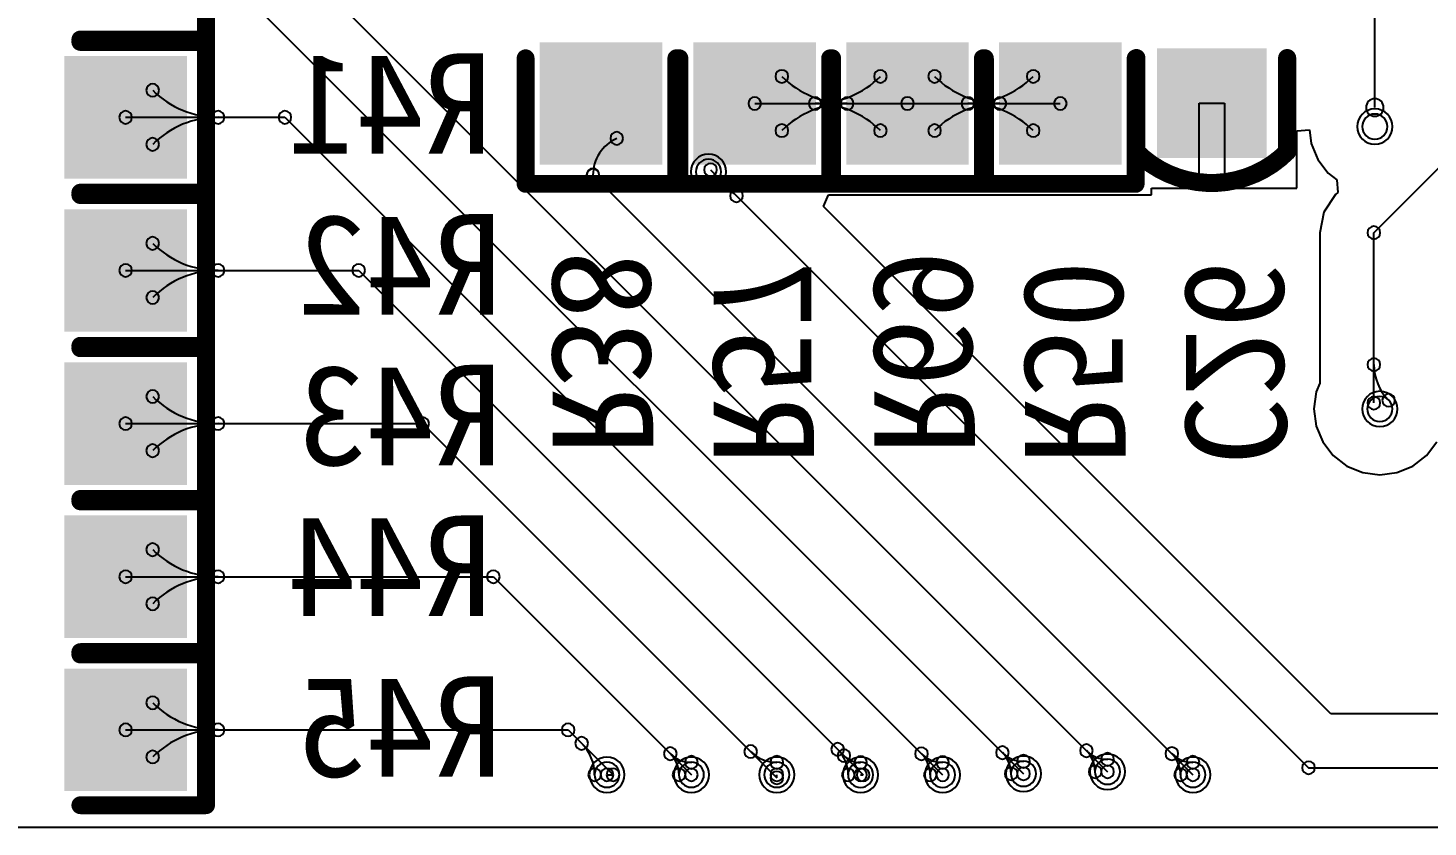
# Model space of a CAD drawing. Header units: inches. Extents: x 32166 to 66782, y 2386 to 7162.
# Drawn here: x 33365.8 to 33428.5, y 2886.6 to 2922.3 of the extents above; entities that cross this region are included whole.
import ezdxf

# ---------------------------------------------------------------- set-up
doc = ezdxf.new("R2010")
doc.units = ezdxf.units.IN
doc.header["$LTSCALE"] = 0.64311
doc.header["$MEASUREMENT"] = 0
for name, color, linetype in [('BOTTOMLAYER', 5, 'CONTINUOUS'), ('BOTTOMOVERLAY', 54, 'CONTINUOUS'), ('BOTTOMPASTE', 16, 'CONTINUOUS'), ('BOTTOMSOLDER', 6, 'CONTINUOUS'), ('KEEPOUTLAYER', 6, 'CONTINUOUS'), ('MULTILAYER', 9, 'CONTINUOUS')]:
    doc.layers.add(name, color=color, linetype=linetype)
doc.styles.get("Standard").update_dxf_attribs({"font": 'txt', "width": 0.8})

msp = doc.modelspace()

# ---------------------------------------------------------------- linework, layer by layer
at = {"layer": 'BOTTOMLAYER'}
for p, q in [((33371.067, 2932.115), (33414.153, 2889.029)), ((33426.078, 2913.168), (33443.447, 2930.537)), ((33426.123, 2918.774), (33426.123, 2928.404)), ((33374.136, 2925.194), (33410.391, 2888.939)), ((33398.358, 2918.954), (33405.198, 2918.954)), ((33405.198, 2918.954), (33412.038, 2918.954)), ((33418.25, 2915.164), (33418.25, 2918.965)), ((33418.25, 2918.965), (33419.393, 2918.965)), ((33419.393, 2918.965), (33419.393, 2915.164)), ((33370.188, 2918.336), (33377.322, 2918.336)), ((33377.322, 2918.336), (33406.768, 2888.89)), ((33422.622, 2917.735), (33423.192, 2917.772)), ((33422.622, 2915.164), (33422.622, 2917.735)), ((33423.192, 2917.772), (33423.273, 2917.156)), ((33423.273, 2917.156), (33423.568, 2916.444)), ((33423.568, 2916.444), (33424.037, 2915.833)), ((33391.113, 2915.759), (33417.978, 2888.894)), ((33396.378, 2915.984), (33423.153, 2889.209)), ((33424.037, 2915.833), (33424.421, 2915.538)), ((33424.421, 2915.538), (33424.458, 2914.968)), ((33401.441, 2914.34), (33401.66, 2914.868)), ((33401.66, 2914.868), (33416.124, 2914.868)), ((33416.124, 2914.868), (33416.124, 2915.164)), ((33416.124, 2915.164), (33418.25, 2915.164)), ((33419.393, 2915.164), (33422.622, 2915.164)), ((33424.368, 2914.878), (33423.844, 2914.093)), ((33424.458, 2914.968), (33424.368, 2914.878)), ((33424.154, 2891.627), (33401.441, 2914.34)), ((33423.844, 2914.093), (33423.66, 2913.168)), ((33423.66, 2913.168), (33423.66, 2906.43)), ((33426.078, 2905.543), (33426.078, 2913.168)), ((33370.188, 2911.478), (33380.625, 2911.478)), ((33380.625, 2911.478), (33403.213, 2888.89)), ((33423.66, 2906.43), (33423.497, 2906.038)), ((33423.497, 2906.038), (33423.397, 2905.274)), ((33423.397, 2905.274), (33423.497, 2904.511)), ((33370.188, 2904.62), (33383.487, 2904.62)), ((33383.487, 2904.62), (33399.347, 2888.76)), ((33423.497, 2904.511), (33423.792, 2903.799)), ((33423.792, 2903.799), (33424.261, 2903.188)), ((33428.433, 2903.188), (33428.902, 2903.799)), ((33424.261, 2903.188), (33424.872, 2902.719)), ((33427.822, 2902.719), (33428.433, 2903.188)), ((33424.872, 2902.719), (33425.583, 2902.425)), ((33425.583, 2902.425), (33426.347, 2902.324)), ((33426.347, 2902.324), (33427.111, 2902.425)), ((33427.111, 2902.425), (33427.822, 2902.719)), ((33370.188, 2897.762), (33386.654, 2897.762)), ((33386.654, 2897.762), (33395.522, 2888.894)), ((33459.088, 2891.627), (33424.154, 2891.627)), ((33370.188, 2890.904), (33390.003, 2890.904)), ((33390.003, 2890.904), (33392.013, 2888.894)), ((33423.153, 2889.209), (33466.488, 2889.209)), ((33391.742, 2888.894), (33392.013, 2888.894)), ((33399.347, 2888.76), (33399.347, 2888.894)), ((33403.096, 2888.89), (33403.213, 2888.89))]:
    msp.add_line(p, q, dxfattribs=at)
for centre, radius, start, end in [((33371.4, 2919.549), 0.286, 0, 180), ((33371.4, 2919.549), 0.286, 0, 180), ((33371.4, 2919.549), 0.286, 0, 180), ((33399.57, 2920.167), 0.286, 0, 180), ((33399.57, 2920.167), 0.286, 0, 180), ((33399.57, 2920.167), 0.286, 0, 180), ((33399.57, 2920.167), 0.286, 180, 0), ((33399.57, 2920.167), 0.286, 180, 0), ((33399.57, 2920.167), 0.286, 180, 0), ((33402.497, 2923.094), 4.139, 225, 270), ((33402.497, 2923.094), 4.139, 225, 270), ((33402.497, 2923.094), 4.139, 225, 270), ((33401.059, 2923.094), 4.139, 270, 315), ((33401.059, 2923.094), 4.139, 270, 315), ((33401.059, 2923.094), 4.139, 270, 315), ((33403.985, 2920.167), 0.286, 0, 180), ((33403.985, 2920.167), 0.286, 0, 180), ((33403.985, 2920.167), 0.286, 0, 180), ((33403.985, 2920.167), 0.286, 180, 0), ((33403.985, 2920.167), 0.286, 180, 0), ((33403.985, 2920.167), 0.286, 180, 0), ((33406.41, 2920.167), 0.286, 0, 180), ((33406.41, 2920.167), 0.286, 0, 180), ((33406.41, 2920.167), 0.286, 0, 180), ((33406.41, 2920.167), 0.286, 180, 0), ((33406.41, 2920.167), 0.286, 180, 0), ((33406.41, 2920.167), 0.286, 180, 0), ((33409.337, 2923.094), 4.139, 225, 270), ((33409.337, 2923.094), 4.139, 225, 270), ((33409.337, 2923.094), 4.139, 225, 270), ((33407.899, 2923.094), 4.139, 270, 315), ((33407.899, 2923.094), 4.139, 270, 315), ((33407.899, 2923.094), 4.139, 270, 315), ((33410.825, 2920.167), 0.286, 0, 180), ((33410.825, 2920.167), 0.286, 0, 180), ((33410.825, 2920.167), 0.286, 0, 180), ((33410.825, 2920.167), 0.286, 180, 0), ((33410.825, 2920.167), 0.286, 180, 0), ((33410.825, 2920.167), 0.286, 180, 0), ((33371.4, 2919.549), 0.286, 180, 0), ((33371.4, 2919.549), 0.286, 180, 0), ((33371.4, 2919.549), 0.286, 180, 0), ((33374.327, 2922.475), 4.139, 225, 270), ((33374.327, 2922.475), 4.139, 225, 270), ((33374.327, 2922.475), 4.139, 225, 270), ((33398.358, 2918.954), 0.286, 0, 180), ((33401.059, 2918.954), 0.286, 0, 180), ((33401.059, 2918.954), 0.286, 0, 180), ((33401.059, 2918.954), 0.286, 0, 180), ((33401.059, 2918.954), 0.286, 0, 180), ((33401.059, 2918.954), 0.286, 0, 180), ((33401.059, 2918.954), 0.286, 0, 180), ((33402.497, 2918.954), 0.286, 0, 180), ((33402.497, 2918.954), 0.286, 0, 180), ((33402.497, 2918.954), 0.286, 0, 180), ((33402.497, 2918.954), 0.286, 0, 180), ((33402.497, 2918.954), 0.286, 0, 180), ((33402.497, 2918.954), 0.286, 0, 180), ((33405.198, 2918.954), 0.286, 0, 180), ((33405.198, 2918.954), 0.286, 0, 180), ((33407.899, 2918.954), 0.286, 0, 180), ((33407.899, 2918.954), 0.286, 0, 180), ((33407.899, 2918.954), 0.286, 0, 180), ((33407.899, 2918.954), 0.286, 0, 180), ((33407.899, 2918.954), 0.286, 0, 180), ((33407.899, 2918.954), 0.286, 0, 180), ((33409.337, 2918.954), 0.286, 0, 180), ((33409.337, 2918.954), 0.286, 0, 180), ((33409.337, 2918.954), 0.286, 0, 180), ((33409.337, 2918.954), 0.286, 0, 180), ((33409.337, 2918.954), 0.286, 0, 180), ((33409.337, 2918.954), 0.286, 0, 180), ((33412.038, 2918.954), 0.286, 0, 180), ((33370.188, 2918.336), 0.286, 0, 180), ((33374.327, 2918.336), 0.286, 0, 180), ((33374.327, 2918.336), 0.286, 0, 180), ((33374.327, 2918.336), 0.286, 0, 180), ((33374.327, 2918.336), 0.286, 0, 180), ((33374.327, 2918.336), 0.286, 0, 180), ((33374.327, 2918.336), 0.286, 0, 180), ((33377.322, 2918.336), 0.286, 0, 180), ((33377.322, 2918.336), 0.286, 0, 180), ((33398.358, 2918.954), 0.286, 180, 0), ((33402.497, 2914.815), 4.139, 90, 135), ((33402.497, 2914.815), 4.139, 90, 135), ((33402.497, 2914.815), 4.139, 90, 135), ((33401.059, 2918.954), 0.286, 180, 0), ((33401.059, 2918.954), 0.286, 180, 0), ((33401.059, 2918.954), 0.286, 180, 0), ((33401.059, 2918.954), 0.286, 180, 0), ((33401.059, 2918.954), 0.286, 180, 0), ((33401.059, 2918.954), 0.286, 180, 0), ((33401.059, 2914.815), 4.139, 45, 90), ((33401.059, 2914.815), 4.139, 45, 90), ((33401.059, 2914.815), 4.139, 45, 90), ((33402.497, 2918.954), 0.286, 180, 0), ((33402.497, 2918.954), 0.286, 180, 0), ((33402.497, 2918.954), 0.286, 180, 0), ((33402.497, 2918.954), 0.286, 180, 0), ((33402.497, 2918.954), 0.286, 180, 0), ((33402.497, 2918.954), 0.286, 180, 0), ((33405.198, 2918.954), 0.286, 180, 0), ((33405.198, 2918.954), 0.286, 180, 0), ((33409.337, 2914.815), 4.139, 90, 135), ((33409.337, 2914.815), 4.139, 90, 135), ((33409.337, 2914.815), 4.139, 90, 135), ((33407.899, 2918.954), 0.286, 180, 0), ((33407.899, 2918.954), 0.286, 180, 0), ((33407.899, 2918.954), 0.286, 180, 0), ((33407.899, 2918.954), 0.286, 180, 0), ((33407.899, 2918.954), 0.286, 180, 0), ((33407.899, 2918.954), 0.286, 180, 0), ((33407.899, 2914.815), 4.139, 45, 90), ((33407.899, 2914.815), 4.139, 45, 90), ((33407.899, 2914.815), 4.139, 45, 90), ((33409.337, 2918.954), 0.286, 180, 0), ((33409.337, 2918.954), 0.286, 180, 0), ((33409.337, 2918.954), 0.286, 180, 0), ((33409.337, 2918.954), 0.286, 180, 0), ((33409.337, 2918.954), 0.286, 180, 0), ((33409.337, 2918.954), 0.286, 180, 0), ((33412.038, 2918.954), 0.286, 180, 0), ((33426.123, 2918.774), 0.394, 0, 180), ((33426.123, 2918.774), 0.394, 180, 0), ((33370.188, 2918.336), 0.286, 180, 0), ((33374.327, 2914.197), 4.139, 90, 135), ((33374.327, 2914.197), 4.139, 90, 135), ((33374.327, 2914.197), 4.139, 90, 135), ((33374.327, 2918.336), 0.286, 180, 0), ((33374.327, 2918.336), 0.286, 180, 0), ((33374.327, 2918.336), 0.286, 180, 0), ((33374.327, 2918.336), 0.286, 180, 0), ((33374.327, 2918.336), 0.286, 180, 0), ((33374.327, 2918.336), 0.286, 180, 0), ((33377.322, 2918.336), 0.286, 180, 0), ((33377.322, 2918.336), 0.286, 180, 0), ((33399.57, 2917.742), 0.286, 0, 180), ((33399.57, 2917.742), 0.286, 0, 180), ((33399.57, 2917.742), 0.286, 0, 180), ((33403.985, 2917.742), 0.286, 0, 180), ((33403.985, 2917.742), 0.286, 0, 180), ((33403.985, 2917.742), 0.286, 0, 180), ((33406.41, 2917.742), 0.286, 0, 180), ((33406.41, 2917.742), 0.286, 0, 180), ((33406.41, 2917.742), 0.286, 0, 180), ((33410.825, 2917.742), 0.286, 0, 180), ((33410.825, 2917.742), 0.286, 0, 180), ((33410.825, 2917.742), 0.286, 0, 180), ((33426.123, 2917.919), 0.562, 0, 180), ((33371.4, 2917.124), 0.286, 0, 180), ((33371.4, 2917.124), 0.286, 0, 180), ((33371.4, 2917.124), 0.286, 0, 180), ((33392.927, 2915.739), 1.814, 114.33714, 180.00014), ((33392.179, 2917.392), 0.286, 0, 180), ((33392.179, 2917.392), 0.286, 180, 0), ((33399.57, 2917.742), 0.286, 180, 0), ((33399.57, 2917.742), 0.286, 180, 0), ((33399.57, 2917.742), 0.286, 180, 0), ((33403.985, 2917.742), 0.286, 180, 0), ((33403.985, 2917.742), 0.286, 180, 0), ((33403.985, 2917.742), 0.286, 180, 0), ((33406.41, 2917.742), 0.286, 180, 0), ((33406.41, 2917.742), 0.286, 180, 0), ((33406.41, 2917.742), 0.286, 180, 0), ((33410.825, 2917.742), 0.286, 180, 0), ((33410.825, 2917.742), 0.286, 180, 0), ((33410.825, 2917.742), 0.286, 180, 0), ((33426.123, 2917.919), 0.562, 180, 0), ((33371.4, 2917.124), 0.286, 180, 0), ((33371.4, 2917.124), 0.286, 180, 0), ((33371.4, 2917.124), 0.286, 180, 0), ((33396.288, 2915.894), 0.562, 0, 180), ((33396.378, 2915.984), 0.286, 0, 180), ((33391.113, 2915.759), 0.286, 0, 180), ((33391.113, 2915.739), 0.286, 0, 180), ((33391.113, 2915.759), 0.286, 180, 0), ((33391.113, 2915.739), 0.286, 180, 0), ((33396.288, 2915.894), 0.562, 180, 0), ((33396.288, 2915.341), 0.286, 0, 180), ((33396.288, 2915.341), 0.286, 0, 180), ((33396.288, 2915.341), 0.286, 0, 180), ((33396.378, 2915.984), 0.286, 180, 0), ((33396.288, 2915.341), 0.286, 180, 0), ((33396.288, 2915.341), 0.286, 180, 0), ((33396.288, 2915.341), 0.286, 180, 0), ((33396.288, 2913.57), 1.771, 44.99975, 89.99975), ((33396.288, 2913.57), 1.771, 44.99975, 89.99975), ((33396.288, 2913.57), 1.771, 44.99975, 89.99975), ((33397.54, 2914.822), 0.286, 0, 180), ((33397.54, 2914.822), 0.286, 0, 180), ((33397.54, 2914.822), 0.286, 0, 180), ((33397.54, 2914.822), 0.286, 180, 0), ((33397.54, 2914.822), 0.286, 180, 0), ((33397.54, 2914.822), 0.286, 180, 0), ((33371.4, 2912.691), 0.286, 0, 180), ((33371.4, 2912.691), 0.286, 0, 180), ((33371.4, 2912.691), 0.286, 0, 180), ((33426.078, 2913.168), 0.286, 0, 180), ((33426.078, 2913.168), 0.286, 0, 180), ((33426.078, 2913.168), 0.286, 180, 0), ((33426.078, 2913.168), 0.286, 180, 0), ((33371.4, 2912.691), 0.286, 180, 0), ((33371.4, 2912.691), 0.286, 180, 0), ((33371.4, 2912.691), 0.286, 180, 0), ((33374.327, 2915.617), 4.139, 225, 270), ((33374.327, 2915.617), 4.139, 225, 270), ((33374.327, 2915.617), 4.139, 225, 270), ((33370.188, 2911.478), 0.286, 0, 180), ((33374.327, 2911.478), 0.286, 0, 180), ((33374.327, 2911.478), 0.286, 0, 180), ((33374.327, 2911.478), 0.286, 0, 180), ((33374.327, 2911.478), 0.286, 0, 180), ((33374.327, 2911.478), 0.286, 0, 180), ((33374.327, 2911.478), 0.286, 0, 180), ((33380.625, 2911.478), 0.286, 0, 180), ((33380.625, 2911.478), 0.286, 0, 180), ((33370.188, 2911.478), 0.286, 180, 0), ((33374.327, 2907.339), 4.139, 90, 135), ((33374.327, 2907.339), 4.139, 90, 135), ((33374.327, 2907.339), 4.139, 90, 135), ((33374.327, 2911.478), 0.286, 180, 0), ((33374.327, 2911.478), 0.286, 180, 0), ((33374.327, 2911.478), 0.286, 180, 0), ((33374.327, 2911.478), 0.286, 180, 0), ((33374.327, 2911.478), 0.286, 180, 0), ((33374.327, 2911.478), 0.286, 180, 0), ((33380.625, 2911.478), 0.286, 180, 0), ((33380.625, 2911.478), 0.286, 180, 0), ((33371.4, 2910.266), 0.286, 0, 180), ((33371.4, 2910.266), 0.286, 0, 180), ((33371.4, 2910.266), 0.286, 0, 180), ((33371.4, 2910.266), 0.286, 180, 0), ((33371.4, 2910.266), 0.286, 180, 0), ((33371.4, 2910.266), 0.286, 180, 0), ((33426.078, 2907.26), 0.286, 0, 180), ((33426.078, 2907.26), 0.286, 0, 180), ((33426.078, 2907.26), 0.286, 0, 180), ((33426.078, 2907.26), 0.286, 180, 0), ((33426.078, 2907.26), 0.286, 180, 0), ((33426.078, 2907.26), 0.286, 180, 0), ((33428.333, 2907.26), 2.255, 180.0002, 225.0002), ((33428.333, 2907.26), 2.255, 180.0002, 225.0002), ((33428.333, 2907.26), 2.255, 180.0002, 225.0002), ((33371.4, 2905.833), 0.286, 0, 180), ((33371.4, 2905.833), 0.286, 0, 180), ((33371.4, 2905.833), 0.286, 0, 180), ((33371.4, 2905.833), 0.286, 180, 0), ((33371.4, 2905.833), 0.286, 180, 0), ((33371.4, 2905.833), 0.286, 180, 0), ((33374.327, 2908.759), 4.139, 225, 270), ((33374.327, 2908.759), 4.139, 225, 270), ((33374.327, 2908.759), 4.139, 225, 270), ((33426.347, 2905.274), 0.562, 0, 180), ((33426.078, 2905.543), 0.286, 0, 180), ((33426.078, 2905.543), 0.286, 180, 0), ((33426.738, 2905.666), 0.286, 0, 180), ((33426.738, 2905.666), 0.286, 0, 180), ((33426.738, 2905.666), 0.286, 0, 180), ((33426.738, 2905.666), 0.286, 180, 0), ((33426.738, 2905.666), 0.286, 180, 0), ((33426.738, 2905.666), 0.286, 180, 0), ((33370.188, 2904.62), 0.286, 0, 180), ((33374.327, 2904.62), 0.286, 0, 180), ((33374.327, 2904.62), 0.286, 0, 180), ((33374.327, 2904.62), 0.286, 0, 180), ((33374.327, 2904.62), 0.286, 0, 180), ((33374.327, 2904.62), 0.286, 0, 180), ((33374.327, 2904.62), 0.286, 0, 180), ((33383.487, 2904.62), 0.286, 0, 180), ((33383.487, 2904.62), 0.286, 0, 180), ((33426.347, 2905.274), 0.562, 180, 0), ((33370.188, 2904.62), 0.286, 180, 0), ((33374.327, 2900.481), 4.139, 90, 135), ((33374.327, 2900.481), 4.139, 90, 135), ((33374.327, 2900.481), 4.139, 90, 135), ((33374.327, 2904.62), 0.286, 180, 0), ((33374.327, 2904.62), 0.286, 180, 0), ((33374.327, 2904.62), 0.286, 180, 0), ((33374.327, 2904.62), 0.286, 180, 0), ((33374.327, 2904.62), 0.286, 180, 0), ((33374.327, 2904.62), 0.286, 180, 0), ((33383.487, 2904.62), 0.286, 180, 0), ((33383.487, 2904.62), 0.286, 180, 0), ((33371.4, 2903.408), 0.286, 0, 180), ((33371.4, 2903.408), 0.286, 0, 180), ((33371.4, 2903.408), 0.286, 0, 180), ((33371.4, 2903.408), 0.286, 180, 0), ((33371.4, 2903.408), 0.286, 180, 0), ((33371.4, 2903.408), 0.286, 180, 0), ((33371.4, 2898.975), 0.286, 0, 180), ((33371.4, 2898.975), 0.286, 0, 180), ((33371.4, 2898.975), 0.286, 0, 180), ((33371.4, 2898.975), 0.286, 180, 0), ((33371.4, 2898.975), 0.286, 180, 0), ((33371.4, 2898.975), 0.286, 180, 0), ((33374.327, 2901.901), 4.139, 225, 270), ((33374.327, 2901.901), 4.139, 225, 270), ((33374.327, 2901.901), 4.139, 225, 270), ((33370.188, 2897.762), 0.286, 0, 180), ((33374.327, 2897.762), 0.286, 0, 180), ((33374.327, 2897.762), 0.286, 0, 180), ((33374.327, 2897.762), 0.286, 0, 180), ((33374.327, 2897.762), 0.286, 0, 180), ((33374.327, 2897.762), 0.286, 0, 180), ((33374.327, 2897.762), 0.286, 0, 180), ((33386.654, 2897.762), 0.286, 0, 180), ((33386.654, 2897.762), 0.286, 0, 180), ((33370.188, 2897.762), 0.286, 180, 0), ((33374.327, 2893.623), 4.139, 90, 135), ((33374.327, 2893.623), 4.139, 90, 135), ((33374.327, 2893.623), 4.139, 90, 135), ((33374.327, 2897.762), 0.286, 180, 0), ((33374.327, 2897.762), 0.286, 180, 0), ((33374.327, 2897.762), 0.286, 180, 0), ((33374.327, 2897.762), 0.286, 180, 0), ((33374.327, 2897.762), 0.286, 180, 0), ((33374.327, 2897.762), 0.286, 180, 0), ((33386.654, 2897.762), 0.286, 180, 0), ((33386.654, 2897.762), 0.286, 180, 0), ((33371.4, 2896.55), 0.286, 0, 180), ((33371.4, 2896.55), 0.286, 0, 180), ((33371.4, 2896.55), 0.286, 0, 180), ((33371.4, 2896.55), 0.286, 180, 0), ((33371.4, 2896.55), 0.286, 180, 0), ((33371.4, 2896.55), 0.286, 180, 0), ((33371.4, 2892.117), 0.286, 0, 180), ((33371.4, 2892.117), 0.286, 0, 180), ((33371.4, 2892.117), 0.286, 0, 180), ((33371.4, 2892.117), 0.286, 180, 0), ((33371.4, 2892.117), 0.286, 180, 0), ((33371.4, 2892.117), 0.286, 180, 0), ((33374.327, 2895.043), 4.139, 225, 270), ((33374.327, 2895.043), 4.139, 225, 270), ((33374.327, 2895.043), 4.139, 225, 270), ((33370.188, 2890.904), 0.286, 0, 180), ((33374.327, 2890.904), 0.286, 0, 180), ((33374.327, 2890.904), 0.286, 0, 180), ((33374.327, 2890.904), 0.286, 0, 180), ((33374.327, 2890.904), 0.286, 0, 180), ((33374.327, 2890.904), 0.286, 0, 180), ((33374.327, 2890.904), 0.286, 0, 180), ((33390.003, 2890.904), 0.286, 0, 180), ((33390.003, 2890.904), 0.286, 0, 180), ((33370.188, 2890.904), 0.286, 180, 0), ((33374.327, 2886.765), 4.139, 90, 135), ((33374.327, 2886.765), 4.139, 90, 135), ((33374.327, 2886.765), 4.139, 90, 135), ((33374.327, 2890.904), 0.286, 180, 0), ((33374.327, 2890.904), 0.286, 180, 0), ((33374.327, 2890.904), 0.286, 180, 0), ((33374.327, 2890.904), 0.286, 180, 0), ((33374.327, 2890.904), 0.286, 180, 0), ((33374.327, 2890.904), 0.286, 180, 0), ((33390.003, 2890.904), 0.286, 180, 0), ((33390.003, 2890.904), 0.286, 180, 0), ((33390.606, 2890.302), 0.286, 0, 180), ((33390.606, 2890.302), 0.286, 0, 180), ((33390.606, 2890.302), 0.286, 0, 180), ((33371.4, 2889.692), 0.286, 0, 180), ((33371.4, 2889.692), 0.286, 0, 180), ((33371.4, 2889.692), 0.286, 0, 180), ((33390.606, 2890.302), 0.286, 180, 0), ((33390.606, 2890.302), 0.286, 180, 0), ((33390.606, 2890.302), 0.286, 180, 0), ((33389.198, 2888.894), 1.99, 0.00024, 45.00024), ((33389.198, 2888.894), 1.99, 0.00024, 45.00024), ((33389.198, 2888.894), 1.99, 0.00024, 45.00024), ((33394.577, 2889.839), 0.286, 0, 180), ((33394.577, 2889.839), 0.286, 0, 180), ((33394.577, 2889.839), 0.286, 0, 180), ((33394.577, 2889.839), 0.286, 0, 180), ((33394.577, 2889.839), 0.286, 0, 180), ((33394.577, 2889.839), 0.286, 0, 180), ((33394.577, 2889.839), 0.286, 180, 0), ((33394.577, 2889.839), 0.286, 180, 0), ((33394.577, 2889.839), 0.286, 180, 0), ((33394.577, 2889.839), 0.286, 180, 0), ((33394.577, 2889.839), 0.286, 180, 0), ((33394.577, 2889.839), 0.286, 180, 0), ((33393.632, 2888.894), 1.336, 0.00037, 45.00037), ((33395.522, 2890.784), 1.336, 224.99963, 269.99963), ((33395.522, 2890.784), 1.336, 224.99963, 269.99963), ((33393.632, 2888.894), 1.336, 0.00037, 45.00037), ((33395.522, 2890.784), 1.336, 224.99963, 269.99963), ((33393.632, 2888.894), 1.336, 0.00037, 45.00037), ((33398.173, 2889.934), 0.286, 0, 180), ((33398.173, 2889.934), 0.286, 0, 180), ((33398.173, 2889.934), 0.286, 0, 180), ((33398.173, 2889.934), 0.286, 180, 0), ((33398.173, 2889.934), 0.286, 180, 0), ((33398.173, 2889.934), 0.286, 180, 0), ((33399.347, 2891.108), 1.66, 224.99995, 269.99995), ((33399.347, 2891.108), 1.66, 224.99995, 269.99995), ((33399.347, 2891.108), 1.66, 224.99995, 269.99995), ((33402.069, 2890.034), 0.286, 0, 180), ((33402.069, 2890.034), 0.286, 0, 180), ((33402.069, 2890.034), 0.286, 0, 180), ((33402.069, 2890.034), 0.286, 180, 0), ((33402.069, 2890.034), 0.286, 180, 0), ((33402.069, 2890.034), 0.286, 180, 0), ((33402.351, 2889.752), 0.286, 0, 180), ((33402.351, 2889.752), 0.286, 0, 180), ((33402.351, 2889.752), 0.286, 0, 180), ((33402.351, 2889.752), 0.286, 180, 0), ((33402.351, 2889.752), 0.286, 180, 0), ((33402.351, 2889.752), 0.286, 180, 0), ((33400.924, 2888.89), 1.619, 0.00003, 45.00003), ((33400.924, 2888.89), 1.619, 0.00003, 45.00003), ((33400.924, 2888.89), 1.619, 0.00003, 45.00003), ((33403.096, 2890.497), 1.054, 225.00049, 270.00049), ((33403.096, 2890.497), 1.054, 225.00049, 270.00049), ((33403.096, 2890.497), 1.054, 225.00049, 270.00049), ((33405.823, 2889.835), 0.286, 0, 180), ((33405.823, 2889.835), 0.286, 0, 180), ((33405.823, 2889.835), 0.286, 0, 180), ((33405.823, 2889.835), 0.286, 0, 180), ((33405.823, 2889.835), 0.286, 0, 180), ((33405.823, 2889.835), 0.286, 0, 180), ((33405.823, 2889.835), 0.286, 180, 0), ((33405.823, 2889.835), 0.286, 180, 0), ((33405.823, 2889.835), 0.286, 180, 0), ((33405.823, 2889.835), 0.286, 180, 0), ((33405.823, 2889.835), 0.286, 180, 0), ((33405.823, 2889.835), 0.286, 180, 0), ((33404.879, 2888.89), 1.336, 0.00037, 45.00037), ((33406.768, 2890.78), 1.336, 224.99963, 269.99963), ((33406.768, 2890.78), 1.336, 224.99963, 269.99963), ((33404.879, 2888.89), 1.336, 0.00037, 45.00037), ((33406.768, 2890.78), 1.336, 224.99963, 269.99963), ((33404.879, 2888.89), 1.336, 0.00037, 45.00037), ((33409.446, 2889.884), 0.286, 0, 180), ((33409.446, 2889.884), 0.286, 0, 180), ((33409.446, 2889.884), 0.286, 0, 180), ((33409.446, 2889.884), 0.286, 0, 180), ((33409.446, 2889.884), 0.286, 0, 180), ((33409.446, 2889.884), 0.286, 0, 180), ((33409.446, 2889.884), 0.286, 180, 0), ((33409.446, 2889.884), 0.286, 180, 0), ((33409.446, 2889.884), 0.286, 180, 0), ((33409.446, 2889.884), 0.286, 180, 0), ((33409.446, 2889.884), 0.286, 180, 0), ((33409.446, 2889.884), 0.286, 180, 0), ((33408.501, 2888.939), 1.336, 0.00037, 45.00037), ((33410.391, 2890.829), 1.336, 224.99963, 269.99963), ((33410.391, 2890.829), 1.336, 224.99963, 269.99963), ((33408.501, 2888.939), 1.336, 0.00037, 45.00037), ((33410.391, 2890.829), 1.336, 224.99963, 269.99963), ((33408.501, 2888.939), 1.336, 0.00037, 45.00037), ((33410.391, 2889.493), 0.286, 0, 180), ((33410.391, 2889.493), 0.286, 0, 180), ((33410.391, 2889.493), 0.286, 0, 180), ((33413.208, 2889.974), 0.286, 0, 180), ((33413.208, 2889.974), 0.286, 0, 180), ((33413.208, 2889.974), 0.286, 0, 180), ((33413.208, 2889.974), 0.286, 0, 180), ((33413.208, 2889.974), 0.286, 0, 180), ((33413.208, 2889.974), 0.286, 0, 180), ((33413.208, 2889.974), 0.286, 180, 0), ((33413.208, 2889.974), 0.286, 180, 0), ((33413.208, 2889.974), 0.286, 180, 0), ((33413.208, 2889.974), 0.286, 180, 0), ((33413.208, 2889.974), 0.286, 180, 0), ((33413.208, 2889.974), 0.286, 180, 0), ((33412.263, 2889.029), 1.336, 0.00037, 45.00037), ((33414.153, 2890.919), 1.336, 224.99963, 269.99963), ((33414.153, 2890.919), 1.336, 224.99963, 269.99963), ((33412.263, 2889.029), 1.336, 0.00037, 45.00037), ((33414.153, 2890.919), 1.336, 224.99963, 269.99963), ((33412.263, 2889.029), 1.336, 0.00037, 45.00037), ((33414.153, 2889.583), 0.286, 0, 180), ((33414.153, 2889.583), 0.286, 0, 180), ((33414.153, 2889.583), 0.286, 0, 180), ((33417.033, 2889.839), 0.286, 0, 180), ((33417.033, 2889.839), 0.286, 0, 180), ((33417.033, 2889.839), 0.286, 0, 180), ((33417.033, 2889.839), 0.286, 0, 180), ((33417.033, 2889.839), 0.286, 180, 0), ((33417.033, 2889.839), 0.286, 180, 0), ((33417.033, 2889.839), 0.286, 180, 0), ((33417.033, 2889.839), 0.286, 180, 0), ((33417.978, 2890.784), 1.336, 224.99963, 269.99963), ((33416.088, 2888.894), 1.336, 0.00037, 45.00037), ((33417.978, 2890.784), 1.336, 224.99963, 269.99963), ((33416.088, 2888.894), 1.336, 0.00037, 45.00037), ((33371.4, 2889.692), 0.286, 180, 0), ((33371.4, 2889.692), 0.286, 180, 0), ((33371.4, 2889.692), 0.286, 180, 0), ((33391.189, 2888.894), 0.286, 0, 180), ((33391.189, 2888.894), 0.286, 0, 180), ((33391.189, 2888.894), 0.286, 0, 180), ((33391.742, 2888.894), 0.562, 0, 180), ((33391.742, 2888.894), 0.286, 0, 180), ((33392.013, 2888.894), 0.286, 0, 180), ((33392.013, 2888.894), 0.286, 0, 180), ((33394.968, 2888.894), 0.286, 0, 180), ((33394.968, 2888.894), 0.286, 0, 180), ((33394.968, 2888.894), 0.286, 0, 180), ((33395.522, 2888.894), 0.562, 0, 180), ((33395.522, 2889.448), 0.286, 0, 180), ((33395.522, 2889.448), 0.286, 0, 180), ((33395.522, 2889.448), 0.286, 0, 180), ((33395.522, 2889.448), 0.286, 180, 0), ((33395.522, 2889.448), 0.286, 180, 0), ((33395.522, 2889.448), 0.286, 180, 0), ((33395.522, 2888.894), 0.286, 0, 180), ((33399.347, 2888.894), 0.562, 0, 180), ((33399.347, 2889.448), 0.286, 0, 180), ((33399.347, 2889.448), 0.286, 0, 180), ((33399.347, 2889.448), 0.286, 0, 180), ((33399.347, 2889.448), 0.286, 180, 0), ((33399.347, 2889.448), 0.286, 180, 0), ((33399.347, 2889.448), 0.286, 180, 0), ((33399.347, 2888.894), 0.286, 0, 180), ((33402.543, 2888.89), 0.286, 0, 180), ((33402.543, 2888.89), 0.286, 0, 180), ((33402.543, 2888.89), 0.286, 0, 180), ((33403.096, 2888.89), 0.562, 0, 180), ((33403.096, 2889.443), 0.286, 0, 180), ((33403.096, 2889.443), 0.286, 0, 180), ((33403.096, 2889.443), 0.286, 0, 180), ((33403.096, 2889.443), 0.286, 180, 0), ((33403.096, 2889.443), 0.286, 180, 0), ((33403.096, 2889.443), 0.286, 180, 0), ((33403.096, 2888.89), 0.286, 0, 180), ((33403.213, 2888.89), 0.286, 0, 180), ((33403.213, 2888.89), 0.286, 0, 180), ((33406.215, 2888.89), 0.286, 0, 180), ((33406.215, 2888.89), 0.286, 0, 180), ((33406.215, 2888.89), 0.286, 0, 180), ((33406.768, 2888.89), 0.562, 0, 180), ((33406.768, 2889.443), 0.286, 0, 180), ((33406.768, 2889.443), 0.286, 0, 180), ((33406.768, 2889.443), 0.286, 0, 180), ((33406.768, 2889.443), 0.286, 180, 0), ((33406.768, 2889.443), 0.286, 180, 0), ((33406.768, 2889.443), 0.286, 180, 0), ((33406.768, 2888.89), 0.286, 0, 180), ((33409.837, 2888.939), 0.286, 0, 180), ((33409.837, 2888.939), 0.286, 0, 180), ((33409.837, 2888.939), 0.286, 0, 180), ((33410.391, 2888.939), 0.562, 0, 180), ((33410.391, 2889.493), 0.286, 180, 0), ((33410.391, 2889.493), 0.286, 180, 0), ((33410.391, 2889.493), 0.286, 180, 0), ((33410.391, 2888.939), 0.286, 0, 180), ((33413.599, 2889.029), 0.286, 0, 180), ((33413.599, 2889.029), 0.286, 0, 180), ((33413.599, 2889.029), 0.286, 0, 180), ((33414.153, 2889.029), 0.562, 0, 180), ((33414.153, 2889.583), 0.286, 180, 0), ((33414.153, 2889.583), 0.286, 180, 0), ((33414.153, 2889.583), 0.286, 180, 0), ((33414.153, 2889.029), 0.286, 0, 180), ((33417.424, 2888.894), 0.286, 0, 180), ((33417.424, 2888.894), 0.286, 0, 180), ((33417.978, 2888.894), 0.562, 0, 180), ((33417.978, 2889.448), 0.286, 0, 180), ((33417.978, 2889.448), 0.286, 0, 180), ((33417.978, 2889.448), 0.286, 180, 0), ((33417.978, 2889.448), 0.286, 180, 0), ((33417.978, 2888.894), 0.286, 0, 180), ((33423.153, 2889.209), 0.286, 0, 180), ((33423.153, 2889.209), 0.286, 0, 180), ((33423.153, 2889.209), 0.286, 180, 0), ((33423.153, 2889.209), 0.286, 180, 0), ((33391.189, 2888.894), 0.286, 180, 0), ((33391.189, 2888.894), 0.286, 180, 0), ((33391.189, 2888.894), 0.286, 180, 0), ((33391.742, 2888.894), 0.562, 180, 0), ((33391.742, 2888.894), 0.286, 180, 0), ((33392.013, 2888.894), 0.286, 180, 0), ((33392.013, 2888.894), 0.286, 180, 0), ((33394.968, 2888.894), 0.286, 180, 0), ((33394.968, 2888.894), 0.286, 180, 0), ((33394.968, 2888.894), 0.286, 180, 0), ((33395.522, 2888.894), 0.562, 180, 0), ((33395.522, 2888.894), 0.286, 180, 0), ((33399.347, 2888.894), 0.562, 180, 0), ((33399.347, 2888.76), 0.286, 0, 180), ((33399.347, 2888.76), 0.286, 0, 180), ((33399.347, 2888.894), 0.286, 180, 0), ((33399.347, 2888.76), 0.286, 180, 0), ((33399.347, 2888.76), 0.286, 180, 0), ((33402.543, 2888.89), 0.286, 180, 0), ((33402.543, 2888.89), 0.286, 180, 0), ((33402.543, 2888.89), 0.286, 180, 0), ((33403.096, 2888.89), 0.562, 180, 0), ((33403.096, 2888.89), 0.286, 180, 0), ((33403.213, 2888.89), 0.286, 180, 0), ((33403.213, 2888.89), 0.286, 180, 0), ((33406.215, 2888.89), 0.286, 180, 0), ((33406.215, 2888.89), 0.286, 180, 0), ((33406.215, 2888.89), 0.286, 180, 0), ((33406.768, 2888.89), 0.562, 180, 0), ((33406.768, 2888.89), 0.286, 180, 0), ((33409.837, 2888.939), 0.286, 180, 0), ((33409.837, 2888.939), 0.286, 180, 0), ((33409.837, 2888.939), 0.286, 180, 0), ((33410.391, 2888.939), 0.562, 180, 0), ((33410.391, 2888.939), 0.286, 180, 0), ((33413.599, 2889.029), 0.286, 180, 0), ((33413.599, 2889.029), 0.286, 180, 0), ((33413.599, 2889.029), 0.286, 180, 0), ((33414.153, 2889.029), 0.562, 180, 0), ((33414.153, 2889.029), 0.286, 180, 0), ((33417.424, 2888.894), 0.286, 180, 0), ((33417.424, 2888.894), 0.286, 180, 0), ((33417.978, 2888.894), 0.562, 180, 0), ((33417.978, 2888.894), 0.286, 180, 0)]:
    msp.add_arc(centre, radius, start, end, dxfattribs=at)
for points in [[(33389.187, 2921.24), (33389.187, 2916.668), (33393.759, 2921.24), (33393.759, 2916.668)], [(33400.644, 2916.668), (33400.644, 2921.24), (33396.072, 2916.668), (33396.072, 2921.24)], [(33407.484, 2916.668), (33407.484, 2921.24), (33402.912, 2916.668), (33402.912, 2921.24)], [(33414.324, 2916.668), (33414.324, 2921.24), (33409.752, 2916.668), (33409.752, 2921.24)], [(33367.902, 2916.05), (33372.474, 2916.05), (33367.902, 2920.622), (33372.474, 2920.622)], [(33416.821, 2920.964), (33416.821, 2916.964), (33420.822, 2920.964), (33420.822, 2916.964)], [(33367.902, 2909.192), (33372.474, 2909.192), (33367.902, 2913.764), (33372.474, 2913.764)], [(33367.902, 2902.334), (33372.474, 2902.334), (33367.902, 2906.906), (33372.474, 2906.906)], [(33367.902, 2895.476), (33372.474, 2895.476), (33367.902, 2900.048), (33372.474, 2900.048)], [(33367.902, 2888.618), (33372.474, 2888.618), (33367.902, 2893.19), (33372.474, 2893.19)]]:
    msp.add_solid(points, dxfattribs=at)
at = {"layer": 'BOTTOMOVERLAY'}
for points, const_width in [([(33373.788, 2921.819), (33373.788, 2928.569)], 0.8), ([(33368.163, 2921.819), (33373.788, 2921.819)], 0.8), ([(33368.163, 2921.711), (33373.788, 2921.711)], 0.8), ([(33373.788, 2914.961), (33373.788, 2921.711)], 0.8), ([(33388.098, 2915.354), (33388.098, 2920.979)], 0.8), ([(33394.848, 2915.354), (33394.848, 2920.979)], 0.8), ([(33394.983, 2915.354), (33394.983, 2920.979)], 0.8), ([(33401.733, 2915.354), (33401.733, 2920.979)], 0.8), ([(33401.823, 2920.979), (33401.823, 2915.354)], 0.8), ([(33408.573, 2920.979), (33408.573, 2915.354)], 0.8), ([(33408.663, 2920.979), (33408.663, 2915.354)], 0.8), ([(33415.413, 2920.979), (33415.413, 2915.354)], 0.8), ([(33415.446, 2916.792), (33415.446, 2920.989)], 0.81), ([(33422.196, 2916.792), (33422.196, 2920.989)], 0.81), ([(33388.098, 2915.354), (33394.848, 2915.354)], 0.8), ([(33394.983, 2915.354), (33401.733, 2915.354)], 0.8), ([(33408.573, 2915.354), (33401.823, 2915.354)], 0.8), ([(33415.413, 2915.354), (33408.663, 2915.354)], 0.8), ([(33368.163, 2914.961), (33373.788, 2914.961)], 0.8), ([(33368.163, 2914.853), (33373.788, 2914.853)], 0.8), ([(33373.788, 2908.103), (33373.788, 2914.853)], 0.8), ([(33368.163, 2908.103), (33373.788, 2908.103)], 0.8), ([(33368.163, 2907.995), (33373.788, 2907.995)], 0.8), ([(33373.788, 2901.245), (33373.788, 2907.995)], 0.8), ([(33368.163, 2901.245), (33373.788, 2901.245)], 0.8), ([(33368.163, 2901.137), (33373.788, 2901.137)], 0.8), ([(33373.788, 2894.387), (33373.788, 2901.137)], 0.8), ([(33368.163, 2894.387), (33373.788, 2894.387)], 0.8), ([(33368.163, 2894.279), (33373.788, 2894.279)], 0.8), ([(33373.788, 2887.529), (33373.788, 2894.279)], 0.8), ([(33368.163, 2887.529), (33373.788, 2887.529)], 0.8)]:
    msp.add_lwpolyline(points, dxfattribs=dict(at, const_width=const_width))
for points, const_width in [([(33368.163, 2921.619, 1), (33368.163, 2922.019, 1)], 0.4), ([(33368.163, 2921.511, 1), (33368.163, 2921.911, 1)], 0.4), ([(33373.788, 2921.619, 1), (33373.788, 2922.019, 1)], 0.4), ([(33373.788, 2921.619, 1), (33373.788, 2922.019, 1)], 0.4), ([(33373.788, 2921.511, 1), (33373.788, 2921.911, 1)], 0.4), ([(33373.788, 2921.511, 1), (33373.788, 2921.911, 1)], 0.4), ([(33387.898, 2920.979, 1), (33388.298, 2920.979, 1)], 0.4), ([(33394.648, 2920.979, 1), (33395.048, 2920.979, 1)], 0.4), ([(33395.183, 2920.979, 1), (33394.783, 2920.979, 1)], 0.4), ([(33401.933, 2920.979, 1), (33401.533, 2920.979, 1)], 0.4), ([(33402.023, 2920.979, 1), (33401.623, 2920.979, 1)], 0.4), ([(33408.773, 2920.979, 1), (33408.373, 2920.979, 1)], 0.4), ([(33408.863, 2920.979, 1), (33408.463, 2920.979, 1)], 0.4), ([(33415.613, 2920.979, 1), (33415.213, 2920.979, 1)], 0.4), ([(33415.244, 2920.989, 1), (33415.649, 2920.989, 1)], 0.405), ([(33421.994, 2920.989, 1), (33422.399, 2920.989, 1)], 0.405), ([(33415.244, 2916.792, 1), (33415.649, 2916.792, 1)], 0.405), ([(33415.244, 2916.792, 1), (33415.649, 2916.792, 1)], 0.405), ([(33421.994, 2916.792, 1), (33422.399, 2916.792, 1)], 0.405), ([(33421.994, 2916.792, 1), (33422.399, 2916.792, 1)], 0.405), ([(33387.898, 2915.354, 1), (33388.298, 2915.354, 1)], 0.4), ([(33387.898, 2915.354, 1), (33388.298, 2915.354, 1)], 0.4), ([(33394.648, 2915.354, 1), (33395.048, 2915.354, 1)], 0.4), ([(33394.648, 2915.354, 1), (33395.048, 2915.354, 1)], 0.4), ([(33395.183, 2915.354, 1), (33394.783, 2915.354, 1)], 0.4), ([(33395.183, 2915.354, 1), (33394.783, 2915.354, 1)], 0.4), ([(33401.933, 2915.354, 1), (33401.533, 2915.354, 1)], 0.4), ([(33401.933, 2915.354, 1), (33401.533, 2915.354, 1)], 0.4), ([(33402.023, 2915.354, 1), (33401.623, 2915.354, 1)], 0.4), ([(33402.023, 2915.354, 1), (33401.623, 2915.354, 1)], 0.4), ([(33408.773, 2915.354, 1), (33408.373, 2915.354, 1)], 0.4), ([(33408.773, 2915.354, 1), (33408.373, 2915.354, 1)], 0.4), ([(33408.863, 2915.354, 1), (33408.463, 2915.354, 1)], 0.4), ([(33408.863, 2915.354, 1), (33408.463, 2915.354, 1)], 0.4), ([(33415.613, 2915.354, 1), (33415.213, 2915.354, 1)], 0.4), ([(33415.613, 2915.354, 1), (33415.213, 2915.354, 1)], 0.4), ([(33368.163, 2914.761, 1), (33368.163, 2915.161, 1)], 0.4), ([(33368.163, 2914.653, 1), (33368.163, 2915.053, 1)], 0.4), ([(33373.788, 2914.761, 1), (33373.788, 2915.161, 1)], 0.4), ([(33373.788, 2914.761, 1), (33373.788, 2915.161, 1)], 0.4), ([(33373.788, 2914.653, 1), (33373.788, 2915.053, 1)], 0.4), ([(33373.788, 2914.653, 1), (33373.788, 2915.053, 1)], 0.4), ([(33368.163, 2907.903, 1), (33368.163, 2908.303, 1)], 0.4), ([(33368.163, 2907.795, 1), (33368.163, 2908.195, 1)], 0.4), ([(33373.788, 2907.903, 1), (33373.788, 2908.303, 1)], 0.4), ([(33373.788, 2907.903, 1), (33373.788, 2908.303, 1)], 0.4), ([(33373.788, 2907.795, 1), (33373.788, 2908.195, 1)], 0.4), ([(33373.788, 2907.795, 1), (33373.788, 2908.195, 1)], 0.4), ([(33368.163, 2901.045, 1), (33368.163, 2901.445, 1)], 0.4), ([(33368.163, 2900.937, 1), (33368.163, 2901.337, 1)], 0.4), ([(33373.788, 2901.045, 1), (33373.788, 2901.445, 1)], 0.4), ([(33373.788, 2901.045, 1), (33373.788, 2901.445, 1)], 0.4), ([(33373.788, 2900.937, 1), (33373.788, 2901.337, 1)], 0.4), ([(33373.788, 2900.937, 1), (33373.788, 2901.337, 1)], 0.4), ([(33368.163, 2894.187, 1), (33368.163, 2894.587, 1)], 0.4), ([(33373.788, 2894.187, 1), (33373.788, 2894.587, 1)], 0.4), ([(33373.788, 2894.187, 1), (33373.788, 2894.587, 1)], 0.4), ([(33368.163, 2894.079, 1), (33368.163, 2894.479, 1)], 0.4), ([(33373.788, 2894.079, 1), (33373.788, 2894.479, 1)], 0.4), ([(33373.788, 2894.079, 1), (33373.788, 2894.479, 1)], 0.4), ([(33368.163, 2887.329, 1), (33368.163, 2887.729, 1)], 0.4), ([(33373.788, 2887.329, 1), (33373.788, 2887.729, 1)], 0.4), ([(33373.788, 2887.329, 1), (33373.788, 2887.729, 1)], 0.4)]:
    msp.add_lwpolyline(points, format="xyb", close=True, dxfattribs=dict(at, const_width=const_width))
at = {"layer": 'BOTTOMOVERLAY', "const_width": 0.81}
msp.add_lwpolyline([(33422.196, 2916.792, -0.414214), (33415.446, 2916.792)], format="xyb", dxfattribs=at)
at = {"layer": 'BOTTOMPASTE'}
for points in [[(33389.187, 2921.24), (33389.187, 2916.668), (33393.759, 2921.24), (33393.759, 2916.668)], [(33400.644, 2916.668), (33400.644, 2921.24), (33396.072, 2916.668), (33396.072, 2921.24)], [(33407.484, 2916.668), (33407.484, 2921.24), (33402.912, 2916.668), (33402.912, 2921.24)], [(33414.324, 2916.668), (33414.324, 2921.24), (33409.752, 2916.668), (33409.752, 2921.24)], [(33367.902, 2916.05), (33372.474, 2916.05), (33367.902, 2920.622), (33372.474, 2920.622)], [(33416.821, 2920.964), (33416.821, 2916.964), (33420.822, 2920.964), (33420.822, 2916.964)], [(33367.902, 2909.192), (33372.474, 2909.192), (33367.902, 2913.764), (33372.474, 2913.764)], [(33367.902, 2902.334), (33372.474, 2902.334), (33367.902, 2906.906), (33372.474, 2906.906)], [(33367.902, 2895.476), (33372.474, 2895.476), (33367.902, 2900.048), (33372.474, 2900.048)], [(33367.902, 2888.618), (33372.474, 2888.618), (33367.902, 2893.19), (33372.474, 2893.19)]]:
    msp.add_solid(points, dxfattribs=at)
at = {"layer": 'BOTTOMSOLDER'}
for centre, start, end in [((33426.123, 2917.919), 0, 180), ((33426.123, 2917.919), 180, 0), ((33396.288, 2915.894), 0, 180), ((33396.288, 2915.894), 180, 0), ((33426.347, 2905.274), 0, 180), ((33426.347, 2905.274), 180, 0), ((33414.153, 2889.029), 0, 180), ((33391.742, 2888.894), 0, 180), ((33395.522, 2888.894), 0, 180), ((33399.347, 2888.894), 0, 180), ((33403.096, 2888.89), 0, 180), ((33406.768, 2888.89), 0, 180), ((33410.391, 2888.939), 0, 180), ((33417.978, 2888.894), 0, 180), ((33391.742, 2888.894), 180, 0), ((33395.522, 2888.894), 180, 0), ((33399.347, 2888.894), 180, 0), ((33403.096, 2888.89), 180, 0), ((33406.768, 2888.89), 180, 0), ((33410.391, 2888.939), 180, 0), ((33414.153, 2889.029), 180, 0), ((33417.978, 2888.894), 180, 0)]:
    msp.add_arc(centre, 0.791, start, end, dxfattribs=at)
for points in [[(33388.73, 2921.698), (33388.73, 2916.211), (33394.216, 2921.698), (33394.216, 2916.211)], [(33401.101, 2916.211), (33401.101, 2921.698), (33395.615, 2916.211), (33395.615, 2921.698)], [(33407.941, 2916.211), (33407.941, 2921.698), (33402.455, 2916.211), (33402.455, 2921.698)], [(33414.781, 2916.211), (33414.781, 2921.698), (33409.295, 2916.211), (33409.295, 2921.698)], [(33416.364, 2921.421), (33416.364, 2916.507), (33421.279, 2921.421), (33421.279, 2916.507)], [(33367.445, 2915.593), (33372.931, 2915.593), (33367.445, 2921.079), (33372.931, 2921.079)], [(33367.445, 2908.735), (33372.931, 2908.735), (33367.445, 2914.221), (33372.931, 2914.221)], [(33367.445, 2901.877), (33372.931, 2901.877), (33367.445, 2907.363), (33372.931, 2907.363)], [(33367.445, 2895.019), (33372.931, 2895.019), (33367.445, 2900.505), (33372.931, 2900.505)], [(33367.445, 2888.161), (33372.931, 2888.161), (33367.445, 2893.647), (33372.931, 2893.647)]]:
    msp.add_solid(points, dxfattribs=at)
at = {"layer": 'KEEPOUTLAYER'}
msp.add_line((32666.613, 2886.554), (34174.114, 2886.554), dxfattribs=at)
at = {"layer": 'MULTILAYER'}
for centre, start, end in [((33426.123, 2917.919), 0, 180), ((33426.123, 2917.919), 180, 0), ((33396.288, 2915.894), 0, 180), ((33396.288, 2915.894), 180, 0), ((33426.347, 2905.274), 0, 180), ((33426.347, 2905.274), 180, 0), ((33391.742, 2888.894), 0, 180), ((33395.522, 2888.894), 0, 180), ((33399.347, 2888.894), 0, 180), ((33403.096, 2888.89), 0, 180), ((33406.768, 2888.89), 0, 180), ((33410.391, 2888.939), 0, 180), ((33414.153, 2889.029), 0, 180), ((33417.978, 2888.894), 0, 180), ((33391.742, 2888.894), 180, 0), ((33395.522, 2888.894), 180, 0), ((33399.347, 2888.894), 180, 0), ((33403.096, 2888.89), 180, 0), ((33406.768, 2888.89), 180, 0), ((33410.391, 2888.939), 180, 0), ((33414.153, 2889.029), 180, 0), ((33417.978, 2888.894), 180, 0)]:
    msp.add_arc(centre, 0.562, start, end, dxfattribs=at)

# ---------------------------------------------------------------- texts
at = {"layer": 'BOTTOMOVERLAY', "text_generation_flag": 2}
for s, rotation, p in [('R41', 360, (33386.613, 2916.704)), ('R42', 360, (33387.063, 2909.504)), ('R38', 270, (33389.313, 2903.204)), ('R69', 270, (33403.713, 2903.204)), ('R57', 270, (33396.513, 2902.754)), ('R50', 270, (33410.463, 2902.754)), ('C26', 270, (33417.663, 2902.754)), ('R43', 360, (33387.063, 2902.754)), ('R44', 360, (33386.613, 2896.004)), ('R45', 360, (33387.063, 2888.804))]:
    msp.add_text(s, height=4.5, rotation=rotation, dxfattribs=at).set_placement(p)

doc.saveas('drawing.dxf')
